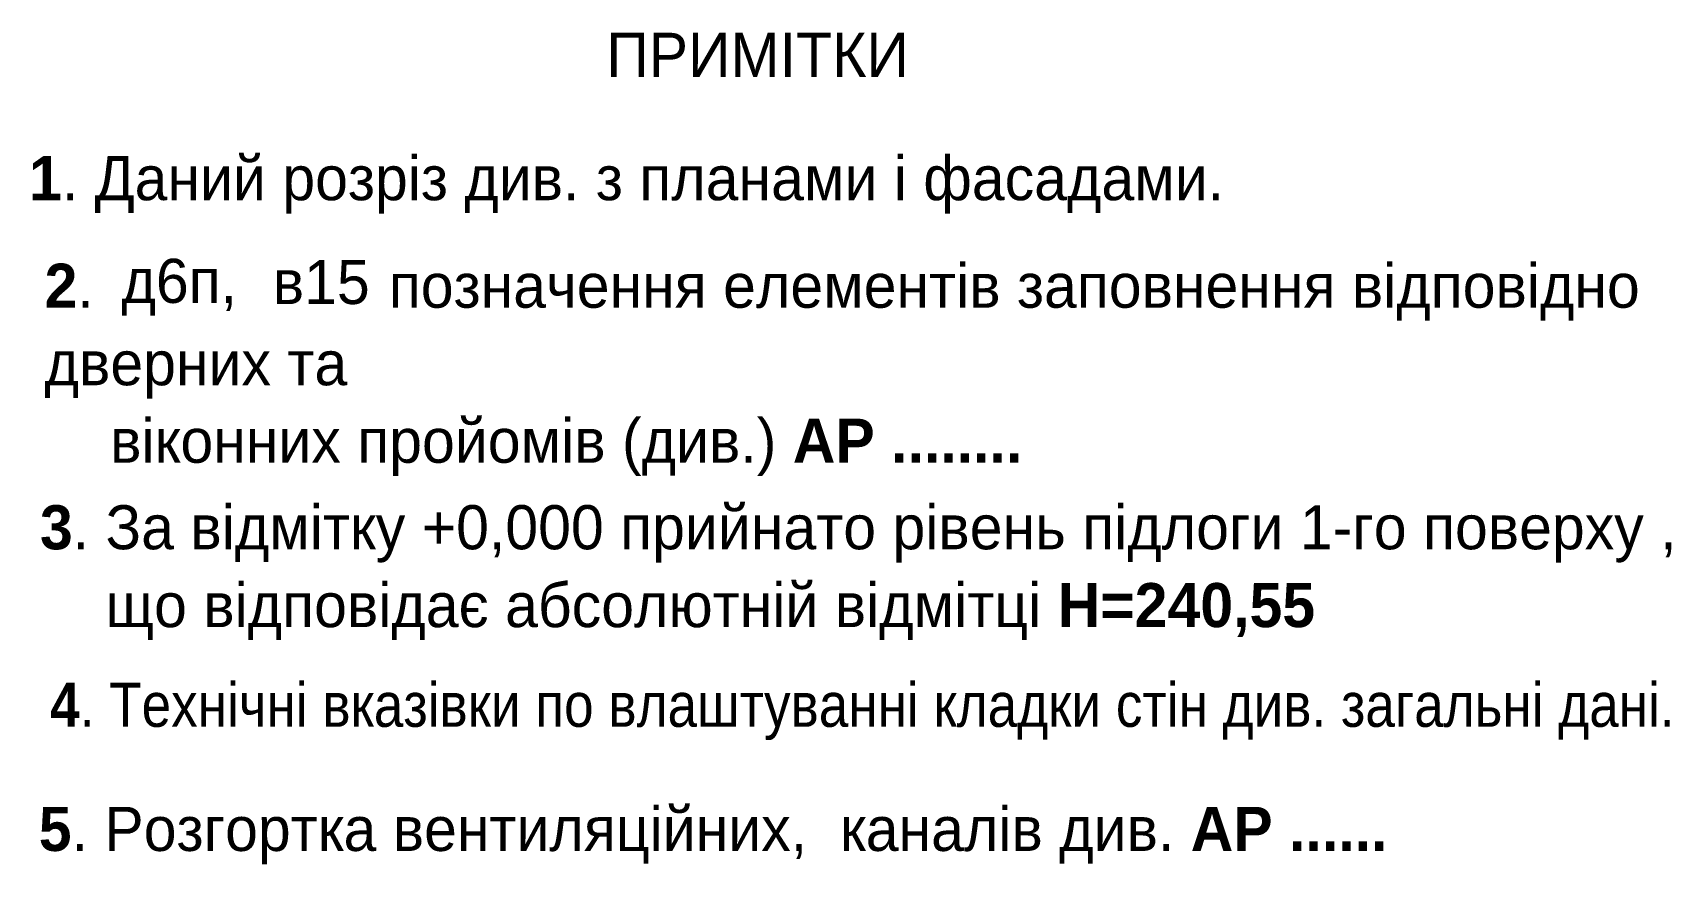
# Model space of a CAD drawing. Header units: millimetres. Extents: x -168133 to -32053, y -12928 to 37693.
# Drawn here: x -168133 to -156992, y -12928 to -7271 of the extents above; entities that cross this region are included whole.
import ezdxf

# ---------------------------------------------------------------- set-up
doc = ezdxf.new("R2010")
doc.units = ezdxf.units.MM
doc.header["$MEASUREMENT"] = 0
doc.layers.add('0_Ном._пера__3', color=7, linetype='Continuous', lineweight=18, true_color=0xdd5800)
doc.layers.add('Text blocks_Ном._пера__1', color=7, linetype='Continuous', lineweight=13)
doc.styles.add('СГЕНЕРИР_СТИЛЬ_2', font='GOTHIC.TTF')

msp = doc.modelspace()

# ---------------------------------------------------------------- texts
at = {"layer": '0_Ном._пера__3', "linetype": 'Continuous', "char_height": 300, "attachment_point": 1, "style": 'СГЕНЕРИР_СТИЛЬ_2'}
for s, insert in [('{д6п,}', (-167529.8, -8809.2)), ('{в15}', (-166501.1, -8816.8))]:
    msp.add_mtext(s, dxfattribs=dict(at, insert=insert))
at = {"layer": 'Text blocks_Ном._пера__1', "linetype": 'Continuous', "char_height": 300, "attachment_point": 4, "style": 'СГЕНЕРИР_СТИЛЬ_2'}
for s, insert in [('{ПРИМІТКИ  }', (-164233.3, -7421.1)), ('\\A1;{\\fCentury Gothic|b1|i0|c204|p34;1\\fCentury Gothic|b0|i0|c204|p34;. Даний розріз див. з планами і фасадами.}', (-168158.3, -8305.7)), ('\\A1;{\\W0.900000x;\\fCentury Gothic|b1|i0|c204|p34;4\\fCentury Gothic|b0|i0|c204|p34;. Технічні вказівки по влаштуванні кладки стін див. загальні дані.}', (-168014.9, -11888.5)), ('\\A1;{\\fCentury Gothic|b1|i0|c204|p34;5\\fCentury Gothic|b0|i0|c204|p34;. Розгортка вентиляційних,  каналів див. \\fCentury Gothic|b1|i0|c204|p34;АР ......}', (-168092.4, -12733))]:
    msp.add_mtext(s, dxfattribs=dict(at, insert=insert))
at = {"layer": 'Text blocks_Ном._пера__1', "linetype": 'Continuous', "insert": (-168052.8, -9564.6), "char_height": 300, "width": 11186.846, "attachment_point": 4, "line_spacing_factor": 1.054475, "style": 'СГЕНЕРИР_СТИЛЬ_2'}
msp.add_mtext('\\A1;{\\fCentury Gothic|b1|i0|c204|p34;2\\fCentury Gothic|b0|i0|c204|p34;.                  позначення елементів заповнення відповідно дверних та\\P    віконних пройомів (див.) \\fCentury Gothic|b1|i0|c204|p34;АР ........}', dxfattribs=at)
at = {"layer": 'Text blocks_Ном._пера__1', "linetype": 'Continuous', "insert": (-168084.2, -10943.6), "char_height": 300, "attachment_point": 4, "line_spacing_factor": 1.05928, "style": 'СГЕНЕРИР_СТИЛЬ_2'}
msp.add_mtext('\\A1;{\\fCentury Gothic|b1|i0|c204|p34;3\\fCentury Gothic|b0|i0|c204|p34;. За відмітку +0,000 прийнато рівень підлоги 1-го поверху ,\\P    що відповідає абсолютній відмітці \\fCentury Gothic|b1|i0|c204|p34;Н=240,55}', dxfattribs=at)

doc.saveas('drawing.dxf')
